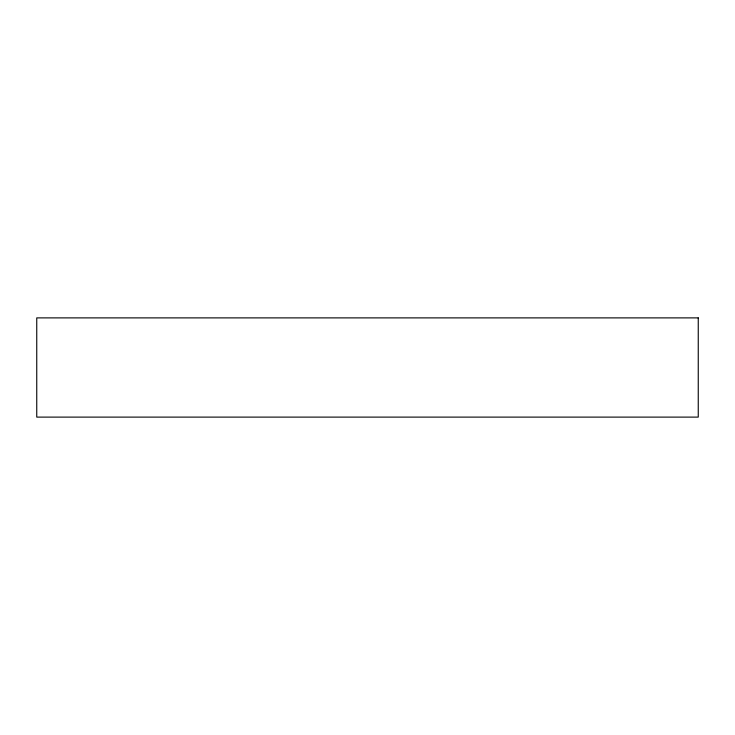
<?xml version="1.0" encoding="UTF-8"?>
<svg xmlns="http://www.w3.org/2000/svg" width="735" height="735" viewBox="0 0 735 735"><rect width="100%" height="100%" fill="white"/><g stroke="black" fill="none" stroke-linecap="round" stroke-linejoin="round"><path stroke-width="1.1" d="M698.25 317.887L36.75 317.887L36.75 417.112L698.25 417.112L698.25 317.887"/></g></svg>
